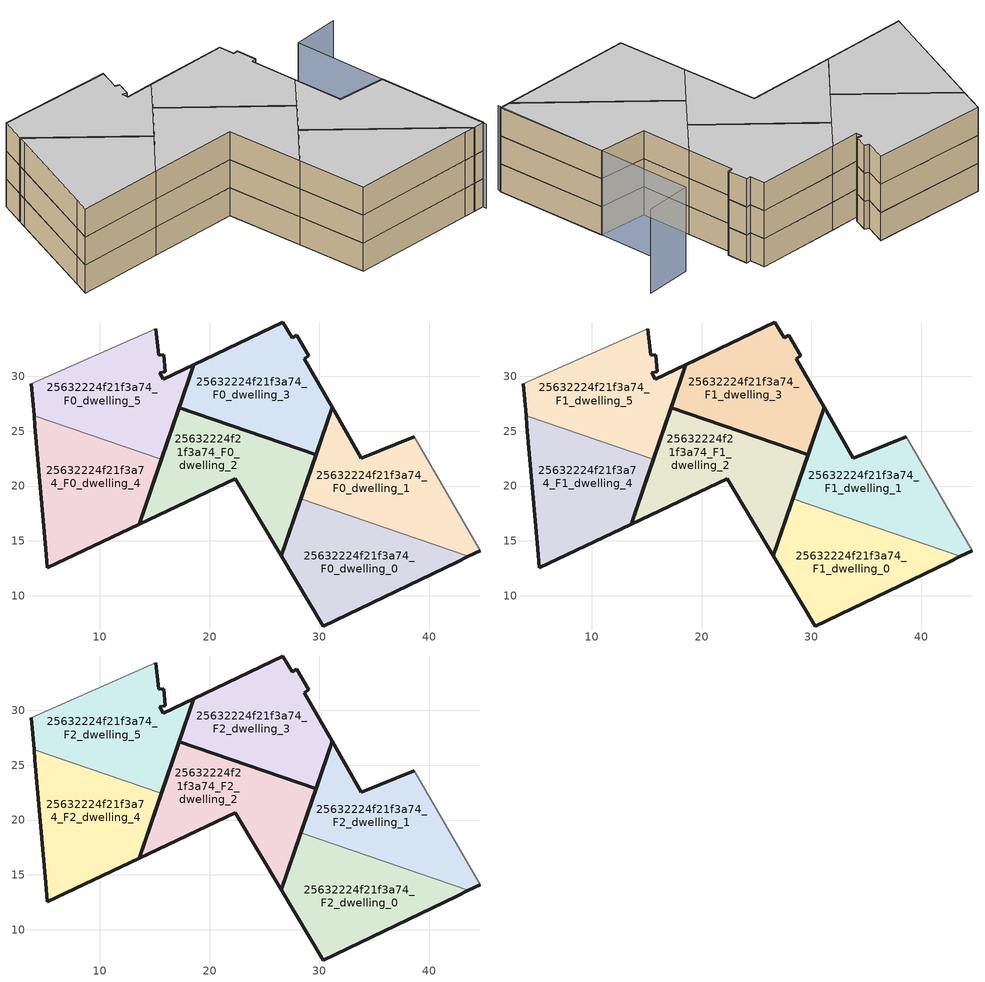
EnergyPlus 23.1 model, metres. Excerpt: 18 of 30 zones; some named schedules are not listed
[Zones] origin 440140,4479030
25632224f21f3a74_F0_dwelling_0
 floor ground (EU_floor_Construction): 42.51,13.07 43.59,13.59 28.31,18.82 26.54,13.65 30.37,7.24 z0
 wall outside (EU_wall_Construction): 43.59,13.59 42.51,13.07 30.37,7.24 26.54,13.65 28.31,18.82 z0:3
 wall to 25632224f21f3a74_F0_dwelling_1 (EU_wall_Construction): 28.31,18.82 43.59,13.59 z0:3
25632224f21f3a74_F0_dwelling_1
 floor ground (EU_floor_Construction): 44.67,14.12 38.64,24.49 33.84,22.53 31.17,27.17 28.31,18.82 43.59,13.59 z0
 wall outside (EU_wall_Construction): 28.31,18.82 31.17,27.17 33.84,22.53 38.64,24.49 / 44.67,14.12 43.59,13.59 z0:3
 wall adiabatic (EU_wall_Construction): 38.64,24.49 44.67,14.12 z0:3
25632224f21f3a74_F0_dwelling_2
 floor ground (EU_floor_Construction): 26.54,13.65 29.7,22.87 17.22,27.14 13.59,16.52 22.34,20.68 z0
 wall outside (EU_wall_Construction): 13.59,16.52 17.22,27.14 29.7,22.87 26.54,13.65 22.34,20.68 13.59,16.52 z0:3
25632224f21f3a74_F0_dwelling_3
 floor ground (EU_floor_Construction): 29.7,22.87 31.17,27.17 28.61,31.61 29.04,31.86 27.95,33.74 27.52,33.5 26.68,34.95 18.57,31.06 17.22,27.14 z0
 wall outside (EU_wall_Construction): 29.04,31.86 28.61,31.61 31.17,27.17 29.7,22.87 17.22,27.14 18.57,31.06 26.68,34.95 27.52,33.5 27.95,33.74 29.04,31.86 z0:3
25632224f21f3a74_F0_dwelling_4
 floor ground (EU_floor_Construction): 13.59,16.52 15.61,22.42 3.99,26.39 4.08,25.49 5.05,14.27 5.21,12.54 z0
 wall outside (EU_wall_Construction): 15.61,22.42 13.59,16.52 5.21,12.54 5.05,14.27 4.08,25.49 3.99,26.39 z0:3
 wall to 25632224f21f3a74_F0_dwelling_5 (EU_wall_Construction): 3.99,26.39 15.61,22.42 z0:3
25632224f21f3a74_F0_dwelling_5
 floor ground (EU_floor_Construction): 15.61,22.42 18.57,31.06 15.77,29.72 15.47,30.31 15.95,30.4 15.81,31.98 15.34,31.94 15.08,34.32 3.73,29.33 3.99,26.39 z0
 wall outside (EU_wall_Construction): 3.99,26.39 3.73,29.33 / 15.08,34.32 15.34,31.94 15.81,31.98 15.95,30.4 15.47,30.31 15.77,29.72 18.57,31.06 15.61,22.42 z0:3
 wall adiabatic (EU_wall_Construction): 3.73,29.33 15.08,34.32 z0:3
25632224f21f3a74_F1_dwelling_0
 floor to 25632224f21f3a74_F0_dwelling_0 (EU_floor_Construction): 42.51,13.07 43.59,13.59 28.31,18.82 26.54,13.65 30.37,7.24 z3
 wall outside (EU_wall_Construction): 43.59,13.59 42.51,13.07 30.37,7.24 26.54,13.65 28.31,18.82 z3:6
 wall to 25632224f21f3a74_F1_dwelling_1 (EU_wall_Construction): 28.31,18.82 43.59,13.59 z3:6
25632224f21f3a74_F1_dwelling_1
 floor to 25632224f21f3a74_F0_dwelling_1 (EU_floor_Construction): 44.67,14.12 38.64,24.49 33.84,22.53 31.17,27.17 28.31,18.82 43.59,13.59 z3
 wall outside (EU_wall_Construction): 28.31,18.82 31.17,27.17 33.84,22.53 38.64,24.49 / 44.67,14.12 43.59,13.59 z3:6
 wall adiabatic (EU_wall_Construction): 38.64,24.49 44.67,14.12 z3:6
25632224f21f3a74_F1_dwelling_2
 floor to 25632224f21f3a74_F0_dwelling_2 (EU_floor_Construction): 26.54,13.65 29.7,22.87 17.22,27.14 13.59,16.52 22.34,20.68 z3
 wall outside (EU_wall_Construction): 13.59,16.52 17.22,27.14 29.7,22.87 26.54,13.65 22.34,20.68 13.59,16.52 z3:6
25632224f21f3a74_F1_dwelling_3
 floor to 25632224f21f3a74_F0_dwelling_3 (EU_floor_Construction): 29.7,22.87 31.17,27.17 28.61,31.61 29.04,31.86 27.95,33.74 27.52,33.5 26.68,34.95 18.57,31.06 17.22,27.14 z3
 wall outside (EU_wall_Construction): 29.04,31.86 28.61,31.61 31.17,27.17 29.7,22.87 17.22,27.14 18.57,31.06 26.68,34.95 27.52,33.5 27.95,33.74 29.04,31.86 z3:6
25632224f21f3a74_F1_dwelling_4
 floor to 25632224f21f3a74_F0_dwelling_4 (EU_floor_Construction): 13.59,16.52 15.61,22.42 3.99,26.39 4.08,25.49 5.05,14.27 5.21,12.54 z3
 wall outside (EU_wall_Construction): 15.61,22.42 13.59,16.52 5.21,12.54 5.05,14.27 4.08,25.49 3.99,26.39 z3:6
 wall to 25632224f21f3a74_F1_dwelling_5 (EU_wall_Construction): 3.99,26.39 15.61,22.42 z3:6
25632224f21f3a74_F1_dwelling_5
 floor to 25632224f21f3a74_F0_dwelling_5 (EU_floor_Construction): 15.61,22.42 18.57,31.06 15.77,29.72 15.47,30.31 15.95,30.4 15.81,31.98 15.34,31.94 15.08,34.32 3.73,29.33 3.99,26.39 z3
 wall outside (EU_wall_Construction): 3.99,26.39 3.73,29.33 / 15.08,34.32 15.34,31.94 15.81,31.98 15.95,30.4 15.47,30.31 15.77,29.72 18.57,31.06 15.61,22.42 z3:6
 wall adiabatic (EU_wall_Construction): 3.73,29.33 15.08,34.32 z3:6
25632224f21f3a74_F2_dwelling_0
 floor to 25632224f21f3a74_F1_dwelling_0 (EU_floor_Construction): 42.51,13.07 43.59,13.59 28.31,18.82 26.54,13.65 30.37,7.24 z6
 wall outside (EU_wall_Construction): 43.59,13.59 42.51,13.07 30.37,7.24 26.54,13.65 28.31,18.82 z6:9
 wall to 25632224f21f3a74_F2_dwelling_1 (EU_wall_Construction): 28.31,18.82 43.59,13.59 z6:9
 ceiling to 25632224f21f3a74_F3_dwelling_0 (EU_floor_Construction): 43.59,13.59 42.51,13.07 30.37,7.24 26.54,13.65 28.31,18.82 z9
25632224f21f3a74_F2_dwelling_1
 floor to 25632224f21f3a74_F1_dwelling_1 (EU_floor_Construction): 44.67,14.12 38.64,24.49 33.84,22.53 31.17,27.17 28.31,18.82 43.59,13.59 z6
 wall outside (EU_wall_Construction): 28.31,18.82 31.17,27.17 33.84,22.53 38.64,24.49 / 44.67,14.12 43.59,13.59 z6:9
 wall adiabatic (EU_wall_Construction): 38.64,24.49 44.67,14.12 z6:9
 ceiling to 25632224f21f3a74_F3_dwelling_1 (EU_floor_Construction): 38.64,24.49 44.67,14.12 43.59,13.59 28.31,18.82 31.17,27.17 33.84,22.53 z9
25632224f21f3a74_F2_dwelling_2
 floor to 25632224f21f3a74_F1_dwelling_2 (EU_floor_Construction): 26.54,13.65 29.7,22.87 17.22,27.14 13.59,16.52 22.34,20.68 z6
 wall outside (EU_wall_Construction): 13.59,16.52 17.22,27.14 29.7,22.87 26.54,13.65 22.34,20.68 13.59,16.52 z6:9
 ceiling to 25632224f21f3a74_F3_dwelling_2 (EU_floor_Construction): 29.7,22.87 26.54,13.65 22.34,20.68 13.59,16.52 17.22,27.14 z9
25632224f21f3a74_F2_dwelling_3
 floor to 25632224f21f3a74_F1_dwelling_3 (EU_floor_Construction): 29.7,22.87 31.17,27.17 28.61,31.61 29.04,31.86 27.95,33.74 27.52,33.5 26.68,34.95 18.57,31.06 17.22,27.14 z6
 wall outside (EU_wall_Construction): 29.04,31.86 28.61,31.61 31.17,27.17 29.7,22.87 17.22,27.14 18.57,31.06 26.68,34.95 27.52,33.5 27.95,33.74 29.04,31.86 z6:9
 ceiling to 25632224f21f3a74_F3_dwelling_3 (EU_floor_Construction): 27.95,33.74 29.04,31.86 28.61,31.61 31.17,27.17 29.7,22.87 17.22,27.14 18.57,31.06 26.68,34.95 27.52,33.5 z9
25632224f21f3a74_F2_dwelling_4
 floor to 25632224f21f3a74_F1_dwelling_4 (EU_floor_Construction): 13.59,16.52 15.61,22.42 3.99,26.39 4.08,25.49 5.05,14.27 5.21,12.54 z6
 wall outside (EU_wall_Construction): 15.61,22.42 13.59,16.52 5.21,12.54 5.05,14.27 4.08,25.49 3.99,26.39 z6:9
 wall to 25632224f21f3a74_F2_dwelling_5 (EU_wall_Construction): 3.99,26.39 15.61,22.42 z6:9
 ceiling to 25632224f21f3a74_F3_dwelling_4 (EU_floor_Construction): 15.61,22.42 13.59,16.52 5.21,12.54 5.05,14.27 4.08,25.49 3.99,26.39 z9
25632224f21f3a74_F2_dwelling_5
 floor to 25632224f21f3a74_F1_dwelling_5 (EU_floor_Construction): 15.61,22.42 18.57,31.06 15.77,29.72 15.47,30.31 15.95,30.4 15.81,31.98 15.34,31.94 15.08,34.32 3.73,29.33 3.99,26.39 z6
 wall outside (EU_wall_Construction): 3.99,26.39 3.73,29.33 / 15.08,34.32 15.34,31.94 15.81,31.98 15.95,30.4 15.47,30.31 15.77,29.72 18.57,31.06 15.61,22.42 z6:9
 wall adiabatic (EU_wall_Construction): 3.73,29.33 15.08,34.32 z6:9
 ceiling to 25632224f21f3a74_F3_dwelling_5 (EU_floor_Construction): 18.57,31.06 15.61,22.42 3.99,26.39 3.73,29.33 15.08,34.32 15.34,31.94 15.81,31.98 15.95,30.4 15.47,30.31 15.77,29.72 z9
shading: 44.76,13.74 33.66,33.12 / 33.66,33.12 38.06,35.64 z0:9
[Building]
EU S2 Campaign: North Axis=0; Terrain=City; Solar Distribution=FullExterior
[Site:Location]
Madrid: Latitude=40.5; Longitude=-3.5; Time Zone=1; Elevation=609
[SizingPeriod:WeatherFileDays]
AnnualSizingPeriod: Begin Month=1; Begin Day of Month=1; End Month=12; End Day of Month=31; Day of Week for Start Day=Monday; Use Weather File Daylight Saving Period=No; Use Weather File Rain and Snow Indicators=No
[MATERIAL]
EU_InternalMass_Material: Roughness=MediumRough; Thickness=0.1; Conductivity=1; Density=1800; Specific Heat=900; Thermal Absorptance=0.9; Solar Absorptance=0.7; Visible Absorptance=0.7
[MATERIAL:NOMASS] Roughness=MediumRough; Thermal Absorptance=0.9; Solar Absorptance=0.7; Visible Absorptance=0.7
Name | Thermal Resistance
EU_wall_NoMass | 1.60022
EU_floor_NoMass | 0.470652
[CONSTRUCTION]
EU_wall_Construction: EU_wall_NoMass
EU_floor_Construction: EU_floor_NoMass
EU_InternalMass_Construction: EU_InternalMass_Material
[ZONE] Type=1; Multiplier=1; Ceiling Height=autocalculate; Floor Area=autocalculate; Part of Total Floor Area=Yes
Name | Volume
25632224f21f3a74_F0_dwelling_0; 25632224f21f3a74_F1_dwelling_0; 25632224f21f3a74_F2_dwelling_0 | 296.221
25632224f21f3a74_F0_dwelling_1; 25632224f21f3a74_F1_dwelling_1; 25632224f21f3a74_F2_dwelling_1 | 296.219
25632224f21f3a74_F0_dwelling_2; 25632224f21f3a74_F1_dwelling_2; 25632224f21f3a74_F2_dwelling_2 | 296.202
25632224f21f3a74_F0_dwelling_3; 25632224f21f3a74_F1_dwelling_3; 25632224f21f3a74_F2_dwelling_3 | 296.217
25632224f21f3a74_F0_dwelling_4; 25632224f21f3a74_F1_dwelling_4; 25632224f21f3a74_F2_dwelling_4 | 296.231
25632224f21f3a74_F0_dwelling_5; 25632224f21f3a74_F1_dwelling_5; 25632224f21f3a74_F2_dwelling_5 | 296.225
[INTERNALMASS] Construction=EU_InternalMass_Construction
Name | Zone or ZoneList | Surface Area
25632224f21f3a74_F0_dwelling_0_EU_InternalMass | 25632224f21f3a74_F0_dwelling_0 | 98.7403
25632224f21f3a74_F0_dwelling_1_EU_InternalMass | 25632224f21f3a74_F0_dwelling_1 | 98.7395
25632224f21f3a74_F0_dwelling_2_EU_InternalMass | 25632224f21f3a74_F0_dwelling_2 | 98.734
25632224f21f3a74_F0_dwelling_3_EU_InternalMass | 25632224f21f3a74_F0_dwelling_3 | 98.7391
25632224f21f3a74_F0_dwelling_4_EU_InternalMass | 25632224f21f3a74_F0_dwelling_4 | 98.7438
25632224f21f3a74_F0_dwelling_5_EU_InternalMass | 25632224f21f3a74_F0_dwelling_5 | 98.7418
25632224f21f3a74_F1_dwelling_0_EU_InternalMass | 25632224f21f3a74_F1_dwelling_0 | 98.7403
25632224f21f3a74_F1_dwelling_1_EU_InternalMass | 25632224f21f3a74_F1_dwelling_1 | 98.7395
25632224f21f3a74_F1_dwelling_2_EU_InternalMass | 25632224f21f3a74_F1_dwelling_2 | 98.734
25632224f21f3a74_F1_dwelling_3_EU_InternalMass | 25632224f21f3a74_F1_dwelling_3 | 98.7391
25632224f21f3a74_F1_dwelling_4_EU_InternalMass | 25632224f21f3a74_F1_dwelling_4 | 98.7438
25632224f21f3a74_F1_dwelling_5_EU_InternalMass | 25632224f21f3a74_F1_dwelling_5 | 98.7418
25632224f21f3a74_F2_dwelling_0_EU_InternalMass | 25632224f21f3a74_F2_dwelling_0 | 98.7403
25632224f21f3a74_F2_dwelling_1_EU_InternalMass | 25632224f21f3a74_F2_dwelling_1 | 98.7395
25632224f21f3a74_F2_dwelling_2_EU_InternalMass | 25632224f21f3a74_F2_dwelling_2 | 98.734
25632224f21f3a74_F2_dwelling_3_EU_InternalMass | 25632224f21f3a74_F2_dwelling_3 | 98.7391
25632224f21f3a74_F2_dwelling_4_EU_InternalMass | 25632224f21f3a74_F2_dwelling_4 | 98.7438
25632224f21f3a74_F2_dwelling_5_EU_InternalMass | 25632224f21f3a74_F2_dwelling_5 | 98.7418
[OTHEREQUIPMENT] Fuel Type=Electricity; Design Level Calculation Method=Watts/Area; Power per Zone Floor Area=1; Fraction Latent=0; Fraction Radiant=0; Fraction Lost=0; Carbon Dioxide Generation Rate=0; EndUse Subcategory=EU_Step8_InternalGains
Name | Zone or ZoneList or Space or SpaceList | Schedule
EU_Step8_InternalGain_25632224f21f3a74_F0_dwelling_0_f000 | 25632224f21f3a74_F0_dwelling_0 | EU_Step8_GainSchedule_25632224f21f3a74_F0_dwelling_0_f000
EU_Step8_InternalGain_25632224f21f3a74_F0_dwelling_1_f000 | 25632224f21f3a74_F0_dwelling_1 | EU_Step8_GainSchedule_25632224f21f3a74_F0_dwelling_1_f000
EU_Step8_InternalGain_25632224f21f3a74_F0_dwelling_2_f000 | 25632224f21f3a74_F0_dwelling_2 | EU_Step8_GainSchedule_25632224f21f3a74_F0_dwelling_2_f000
EU_Step8_InternalGain_25632224f21f3a74_F0_dwelling_3_f000 | 25632224f21f3a74_F0_dwelling_3 | EU_Step8_GainSchedule_25632224f21f3a74_F0_dwelling_3_f000
EU_Step8_InternalGain_25632224f21f3a74_F0_dwelling_4_f000 | 25632224f21f3a74_F0_dwelling_4 | EU_Step8_GainSchedule_25632224f21f3a74_F0_dwelling_4_f000
EU_Step8_InternalGain_25632224f21f3a74_F0_dwelling_5_f000 | 25632224f21f3a74_F0_dwelling_5 | EU_Step8_GainSchedule_25632224f21f3a74_F0_dwelling_5_f000
EU_Step8_InternalGain_25632224f21f3a74_F1_dwelling_0_f000 | 25632224f21f3a74_F1_dwelling_0 | EU_Step8_GainSchedule_25632224f21f3a74_F1_dwelling_0_f000
EU_Step8_InternalGain_25632224f21f3a74_F1_dwelling_1_f000 | 25632224f21f3a74_F1_dwelling_1 | EU_Step8_GainSchedule_25632224f21f3a74_F1_dwelling_1_f000
EU_Step8_InternalGain_25632224f21f3a74_F1_dwelling_2_f000 | 25632224f21f3a74_F1_dwelling_2 | EU_Step8_GainSchedule_25632224f21f3a74_F1_dwelling_2_f000
EU_Step8_InternalGain_25632224f21f3a74_F1_dwelling_3_f000 | 25632224f21f3a74_F1_dwelling_3 | EU_Step8_GainSchedule_25632224f21f3a74_F1_dwelling_3_f000
EU_Step8_InternalGain_25632224f21f3a74_F1_dwelling_4_f000 | 25632224f21f3a74_F1_dwelling_4 | EU_Step8_GainSchedule_25632224f21f3a74_F1_dwelling_4_f000
EU_Step8_InternalGain_25632224f21f3a74_F1_dwelling_5_f000 | 25632224f21f3a74_F1_dwelling_5 | EU_Step8_GainSchedule_25632224f21f3a74_F1_dwelling_5_f000
EU_Step8_InternalGain_25632224f21f3a74_F2_dwelling_0_f000 | 25632224f21f3a74_F2_dwelling_0 | EU_Step8_GainSchedule_25632224f21f3a74_F2_dwelling_0_f000
EU_Step8_InternalGain_25632224f21f3a74_F2_dwelling_1_f000 | 25632224f21f3a74_F2_dwelling_1 | EU_Step8_GainSchedule_25632224f21f3a74_F2_dwelling_1_f000
EU_Step8_InternalGain_25632224f21f3a74_F2_dwelling_2_f000 | 25632224f21f3a74_F2_dwelling_2 | EU_Step8_GainSchedule_25632224f21f3a74_F2_dwelling_2_f000
EU_Step8_InternalGain_25632224f21f3a74_F2_dwelling_3_f000 | 25632224f21f3a74_F2_dwelling_3 | EU_Step8_GainSchedule_25632224f21f3a74_F2_dwelling_3_f000
EU_Step8_InternalGain_25632224f21f3a74_F2_dwelling_4_f000 | 25632224f21f3a74_F2_dwelling_4 | EU_Step8_GainSchedule_25632224f21f3a74_F2_dwelling_4_f000
EU_Step8_InternalGain_25632224f21f3a74_F2_dwelling_5_f000 | 25632224f21f3a74_F2_dwelling_5 | EU_Step8_GainSchedule_25632224f21f3a74_F2_dwelling_5_f000
[ZONEVENTILATION:DESIGNFLOWRATE] Schedule=EU_AlwaysOn; Design Flow Rate Calculation Method=AirChanges/Hour; Air Changes per Hour=0.480704; Ventilation Type=Natural; Fan Pressure Rise=0; Fan Total Efficiency=1; Constant Term Coefficient=1; Temperature Term Coefficient=0; Velocity Term Coefficient=0; Velocity Squared Term Coefficient=0; Minimum Indoor Temperature=-100; Maximum Indoor Temperature=100; Delta Temperature=-100; Minimum Outdoor Temperature=-100; Maximum Outdoor Temperature=100; Maximum Wind Speed=40
Name | Zone or ZoneList or Space or SpaceList
EU_ConstantAir_25632224f21f3a74_F0_dwelling_0 | 25632224f21f3a74_F0_dwelling_0
EU_ConstantAir_25632224f21f3a74_F0_dwelling_1 | 25632224f21f3a74_F0_dwelling_1
EU_ConstantAir_25632224f21f3a74_F0_dwelling_2 | 25632224f21f3a74_F0_dwelling_2
EU_ConstantAir_25632224f21f3a74_F0_dwelling_3 | 25632224f21f3a74_F0_dwelling_3
EU_ConstantAir_25632224f21f3a74_F0_dwelling_4 | 25632224f21f3a74_F0_dwelling_4
EU_ConstantAir_25632224f21f3a74_F0_dwelling_5 | 25632224f21f3a74_F0_dwelling_5
EU_ConstantAir_25632224f21f3a74_F1_dwelling_0 | 25632224f21f3a74_F1_dwelling_0
EU_ConstantAir_25632224f21f3a74_F1_dwelling_1 | 25632224f21f3a74_F1_dwelling_1
EU_ConstantAir_25632224f21f3a74_F1_dwelling_2 | 25632224f21f3a74_F1_dwelling_2
EU_ConstantAir_25632224f21f3a74_F1_dwelling_3 | 25632224f21f3a74_F1_dwelling_3
EU_ConstantAir_25632224f21f3a74_F1_dwelling_4 | 25632224f21f3a74_F1_dwelling_4
EU_ConstantAir_25632224f21f3a74_F1_dwelling_5 | 25632224f21f3a74_F1_dwelling_5
EU_ConstantAir_25632224f21f3a74_F2_dwelling_0 | 25632224f21f3a74_F2_dwelling_0
EU_ConstantAir_25632224f21f3a74_F2_dwelling_1 | 25632224f21f3a74_F2_dwelling_1
EU_ConstantAir_25632224f21f3a74_F2_dwelling_2 | 25632224f21f3a74_F2_dwelling_2
EU_ConstantAir_25632224f21f3a74_F2_dwelling_3 | 25632224f21f3a74_F2_dwelling_3
EU_ConstantAir_25632224f21f3a74_F2_dwelling_4 | 25632224f21f3a74_F2_dwelling_4
EU_ConstantAir_25632224f21f3a74_F2_dwelling_5 | 25632224f21f3a74_F2_dwelling_5
[HVACTEMPLATE:THERMOSTAT] Constant Heating Setpoint=20; Constant Cooling Setpoint=50
EU_HeatOnly_25632224f21f3a74_F0_dwelling_0; EU_HeatOnly_25632224f21f3a74_F0_dwelling_1; EU_HeatOnly_25632224f21f3a74_F0_dwelling_2; EU_HeatOnly_25632224f21f3a74_F0_dwelling_3; EU_HeatOnly_25632224f21f3a74_F0_dwelling_4; EU_HeatOnly_25632224f21f3a74_F0_dwelling_5; EU_HeatOnly_25632224f21f3a74_F1_dwelling_0; EU_HeatOnly_25632224f21f3a74_F1_dwelling_1; EU_HeatOnly_25632224f21f3a74_F1_dwelling_2; EU_HeatOnly_25632224f21f3a74_F1_dwelling_3; EU_HeatOnly_25632224f21f3a74_F1_dwelling_4; EU_HeatOnly_25632224f21f3a74_F1_dwelling_5; EU_HeatOnly_25632224f21f3a74_F2_dwelling_0; EU_HeatOnly_25632224f21f3a74_F2_dwelling_1; EU_HeatOnly_25632224f21f3a74_F2_dwelling_2; EU_HeatOnly_25632224f21f3a74_F2_dwelling_3; EU_HeatOnly_25632224f21f3a74_F2_dwelling_4; EU_HeatOnly_25632224f21f3a74_F2_dwelling_5; EU_HeatOnly_25632224f21f3a74_F3_dwelling_0; EU_HeatOnly_25632224f21f3a74_F3_dwelling_1; EU_HeatOnly_25632224f21f3a74_F3_dwelling_2; EU_HeatOnly_25632224f21f3a74_F3_dwelling_3; EU_HeatOnly_25632224f21f3a74_F3_dwelling_4; EU_HeatOnly_25632224f21f3a74_F3_dwelling_5; EU_HeatOnly_25632224f21f3a74_F4_dwelling_0; EU_HeatOnly_25632224f21f3a74_F4_dwelling_1; EU_HeatOnly_25632224f21f3a74_F4_dwelling_2; EU_HeatOnly_25632224f21f3a74_F4_dwelling_3; EU_HeatOnly_25632224f21f3a74_F4_dwelling_4; EU_HeatOnly_25632224f21f3a74_F4_dwelling_5
[HVACTEMPLATE:ZONE:IDEALLOADSAIRSYSTEM] System Availability Schedule=EU_AlwaysOn; Maximum Heating Supply Air Temperature=50; Minimum Cooling Supply Air Temperature=13; Maximum Heating Supply Air Humidity Ratio=0.0156; Minimum Cooling Supply Air Humidity Ratio=0.0077; Heating Limit=NoLimit; Cooling Limit=NoLimit; Heating Availability Schedule=EU_AlwaysOn; Cooling Availability Schedule=EU_CoolingOff; Dehumidification Control Type=ConstantSensibleHeatRatio; Cooling Sensible Heat Ratio=0.7; Dehumidification Setpoint=60; Humidification Control Type=None; Humidification Setpoint=30; Outdoor Air Method=None; Outdoor Air Flow Rate per Person=0.00944; Outdoor Air Flow Rate per Zone Floor Area=0; Outdoor Air Flow Rate per Zone=0; Demand Controlled Ventilation Type=None; Outdoor Air Economizer Type=NoEconomizer; Heat Recovery Type=None; Sensible Heat Recovery Effectiveness=0.7; Latent Heat Recovery Effectiveness=0.65
Name | Template Thermostat
25632224f21f3a74_F0_dwelling_0 | EU_HeatOnly_25632224f21f3a74_F0_dwelling_0
25632224f21f3a74_F0_dwelling_1 | EU_HeatOnly_25632224f21f3a74_F0_dwelling_1
25632224f21f3a74_F0_dwelling_2 | EU_HeatOnly_25632224f21f3a74_F0_dwelling_2
25632224f21f3a74_F0_dwelling_3 | EU_HeatOnly_25632224f21f3a74_F0_dwelling_3
25632224f21f3a74_F0_dwelling_4 | EU_HeatOnly_25632224f21f3a74_F0_dwelling_4
25632224f21f3a74_F0_dwelling_5 | EU_HeatOnly_25632224f21f3a74_F0_dwelling_5
